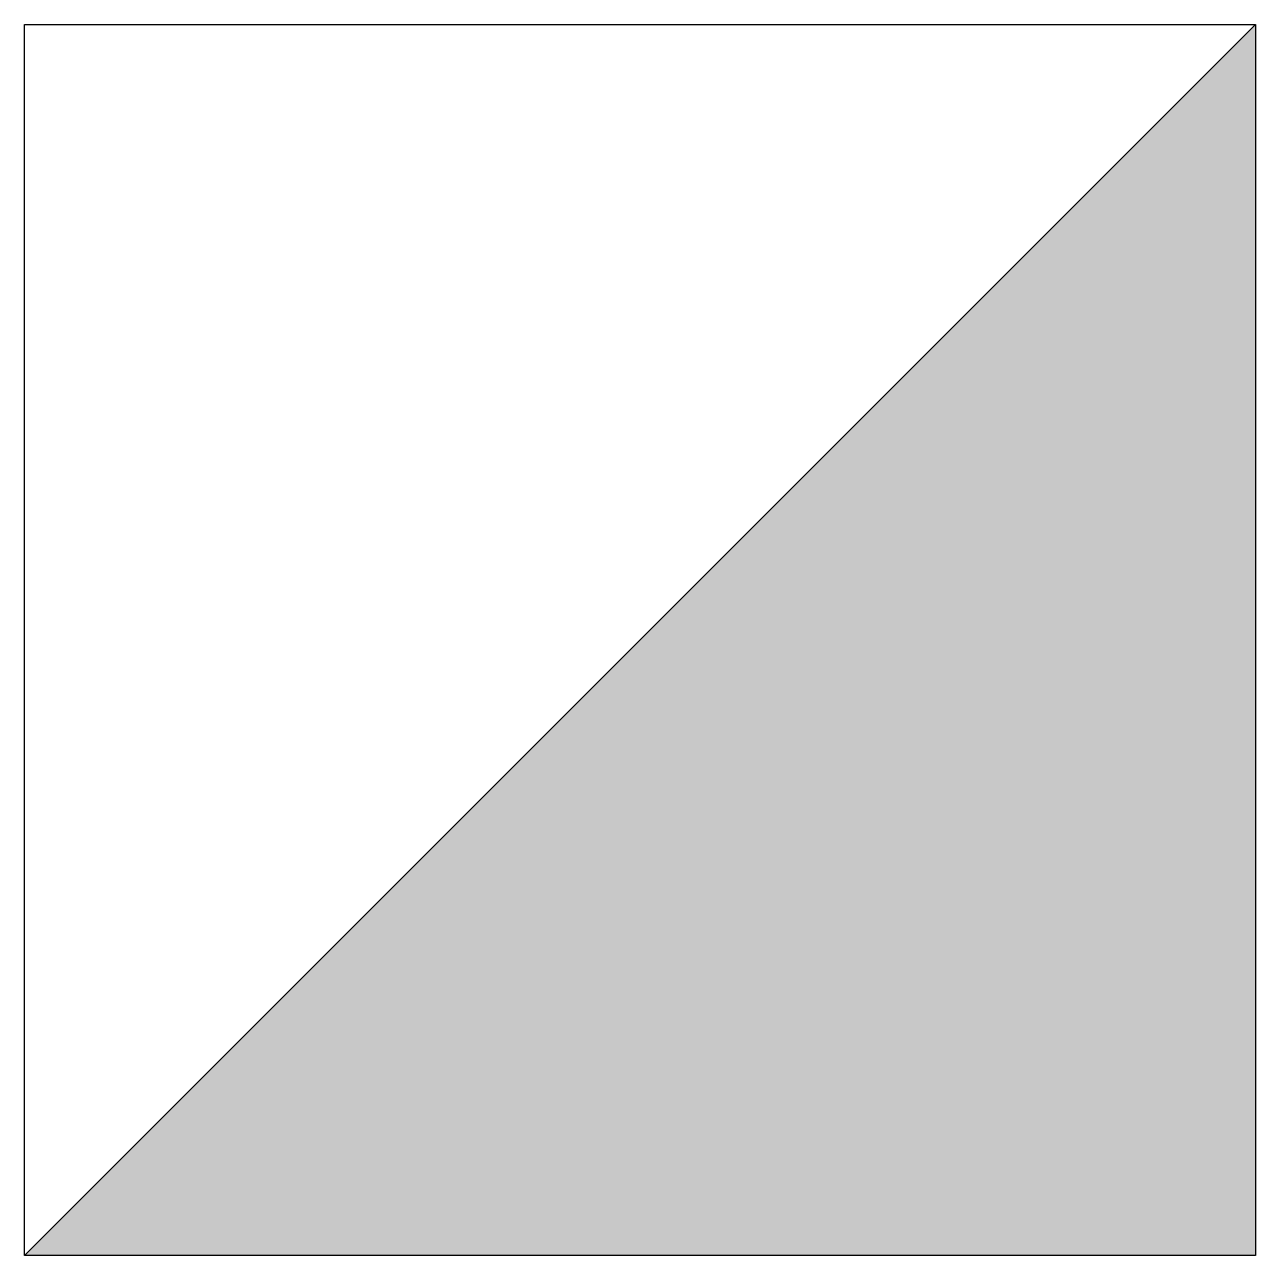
# Model space of a CAD drawing. Header units: millimetres. Extents: x -150 to 150, y -150 to 150.
import ezdxf

# ---------------------------------------------------------------- set-up
doc = ezdxf.new("R2010")
doc.units = ezdxf.units.MM

msp = doc.modelspace()

# ---------------------------------------------------------------- hatches: boundary and pattern name
at = {"linetype": 'ByBlock', "lineweight": -2}
h = msp.add_hatch(color=0, dxfattribs=at)
h.dxf.hatch_style = 1
h.paths.add_polyline_path([(150, 150), (-150, -150), (150, -150)])

# ---------------------------------------------------------------- linework, layer by layer
at = {"color": 0, "linetype": 'ByBlock', "lineweight": -2}
msp.add_line((150, 150), (-150, -150), dxfattribs=at)
msp.add_lwpolyline([(-150, 150), (150, 150), (150, -150), (-150, -150)], close=True, dxfattribs=at)

doc.saveas('drawing.dxf')
